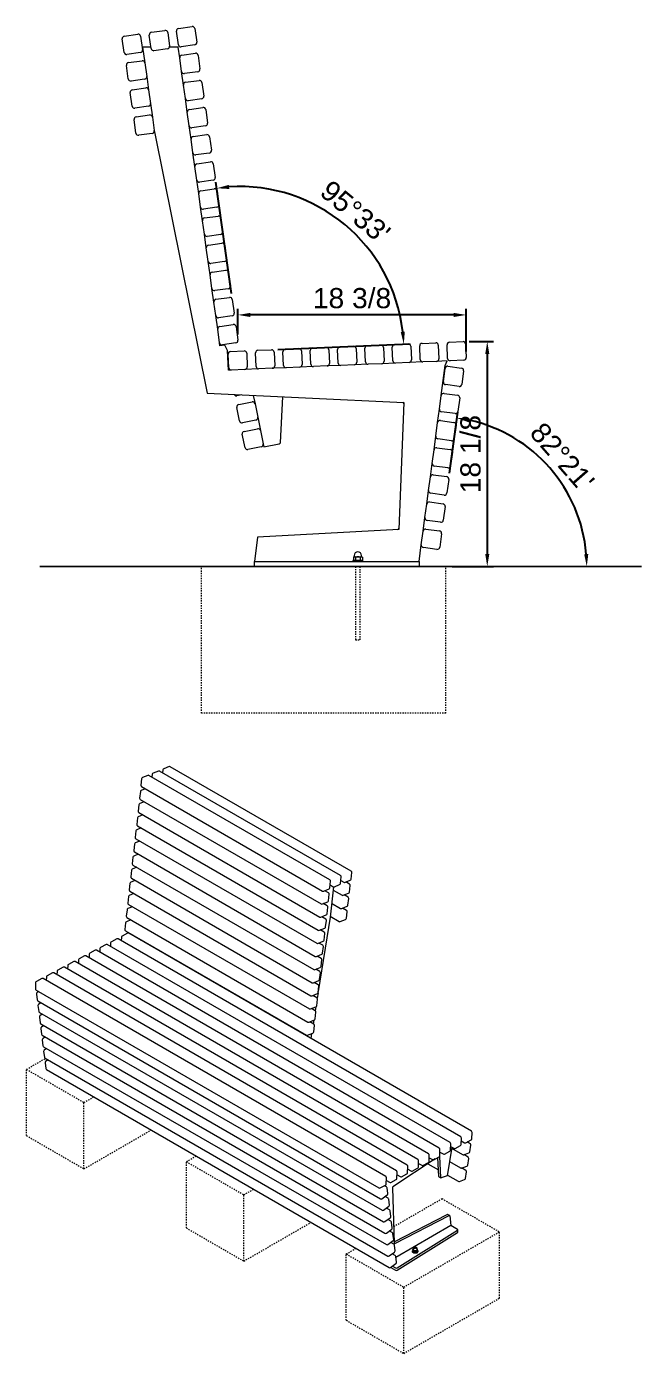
# Model space of a CAD drawing. Header units: inches. Extents: x -14 to 178, y 1 to 137.
# Drawn here: x 128.1 to 177.6, y 25.6 to 132.4 of the extents above; entities that cross this region are included whole.
import ezdxf

# ---------------------------------------------------------------- set-up
doc = ezdxf.new("R2010")
doc.units = ezdxf.units.IN
doc.header["$PDSIZE"] = -1
doc.linetypes.add('HIDDEN', pattern=[1.905, 1.27, -0.635])
for name, color, linetype, lineweight in [('ZANO_R', 7, 'Continuous', 0), ('ZANO_R_przerywana', 250, 'HIDDEN', 0), ('ZANO_W', 1, 'Continuous', 0)]:
    doc.layers.add(name, color=color, linetype=linetype, lineweight=lineweight)
doc.styles.get("Standard").update_dxf_attribs({"font": 'ARIALUNI.TTF'})
doc.dimstyles.new('amerykanie', dxfattribs={"dimtxt": 50, "dimasz": 50, "dimexe": 0.5, "dimexo": 0.5, "dimgap": 1, "dimtad": 1, "dimdec": 0, "dimzin": 0, "dimlunit": 5, "dimtxsty": 'Standard', "dimcen": 0.09, "dimclrd": 1, "dimclre": 1, "dimclrt": 1, "dimazin": 0, "dimtfac": 1, "dimtdec": 0, "dimtmove": 0, "dimatfit": 3, "dimfxl": 1, "dimtzin": 0, "dimarcsym": 1})

# ---------------------------------------------------------------- blocks, each defined once
blk = doc.blocks.new('*D378')
at = {"layer": 'Defpoints', "color": 0}
for p in [(145.14, 109.2), (145.14, 107.12), (163.52, 105.74)]:
    blk.add_point(p, dxfattribs=at)
at = {"layer": 'ZANO_W', "color": 1, "lineweight": -2}
for p, q in [((145.14, 107.62), (145.14, 109.7)), ((162.52, 109.2), (146.14, 109.2)), ((163.52, 106.24), (163.52, 109.7))]:
    blk.add_line(p, q, dxfattribs=at)
at = {"layer": 'ZANO_W', "color": 1}
for points in [[(146.14, 109.36), (146.14, 109.03), (145.14, 109.2)], [(162.52, 109.03), (162.52, 109.36), (163.52, 109.2)]]:
    blk.add_solid(points, dxfattribs=at)
at = {"layer": 'ZANO_W', "color": 1, "insert": (154.33, 110.54), "char_height": 1.625, "attachment_point": 5}
blk.add_mtext('18 3/8', dxfattribs=at)
blk = doc.blocks.new('*D379')
at = {"layer": 'Defpoints', "color": 0}
for p in [(163.27, 107.05), (161.89, 88.94), (165.22, 88.94)]:
    blk.add_point(p, dxfattribs=at)
at = {"layer": 'ZANO_W', "color": 1, "lineweight": -2}
for p, q in [((163.77, 107.05), (165.72, 107.05)), ((165.22, 106.05), (165.22, 89.94)), ((162.39, 88.94), (165.72, 88.94))]:
    blk.add_line(p, q, dxfattribs=at)
at = {"layer": 'ZANO_W', "color": 1}
for points in [[(165.39, 106.05), (165.06, 106.05), (165.22, 107.05)], [(165.06, 89.94), (165.39, 89.94), (165.22, 88.94)]]:
    blk.add_solid(points, dxfattribs=at)
at = {"layer": 'ZANO_W', "color": 1, "insert": (163.88, 97.99), "char_height": 1.625, "attachment_point": 5, "rotation": 90}
blk.add_mtext('18 1/8', dxfattribs=at)
blk = doc.blocks.new('*D380')
at = {"layer": 'Defpoints', "color": 0}
for p in [(156.21, 113.75), (144.68, 110.44), (144.84, 109.35), (146.74, 106.35), (147.84, 106.4)]:
    blk.add_point(p, dxfattribs=at)
at = {"layer": 'ZANO_W', "color": 1, "lineweight": -2}
for p, q in [((144.61, 110.93), (143.36, 119.9)), ((148.34, 106.42), (159, 106.87))]:
    blk.add_line(p, q, dxfattribs=at)
blk.add_arc((145.26, 106.29), 13.25, 6.747, 93.6478, dxfattribs=at)
at = {"layer": 'ZANO_W', "color": 1}
for points in [[(144.4, 119.67), (144.44, 119.34), (143.43, 119.4)], [(158.25, 107.83), (158.58, 107.86), (158.5, 106.85)]]:
    blk.add_solid(points, dxfattribs=at)
at = {"layer": 'ZANO_W', "color": 1, "insert": (154.6, 117.49), "char_height": 1.625, "attachment_point": 5, "rotation": 320.1974}
blk.add_mtext("95%%d33'", dxfattribs=at)
blk = doc.blocks.new('*D381')
at = {"layer": 'Defpoints', "color": 0}
for p in [(162.12, 95.95), (161.98, 94.86), (171.88, 94.5), (129.19, 88.94), (177.64, 88.94)]:
    blk.add_point(p, dxfattribs=at)
at = {"layer": 'ZANO_W', "color": 1, "lineweight": -2}
blk.add_line((162.19, 96.45), (162.85, 101.38), dxfattribs=at)
blk.add_arc((161.18, 88.94), 12.06, 4.7529, 77.6051, dxfattribs=at)
at = {"layer": 'ZANO_W', "color": 1}
for points in [[(163.8, 100.88), (163.74, 100.55), (162.78, 100.89)], [(173.03, 89.93), (173.36, 89.94), (173.24, 88.94)]]:
    blk.add_solid(points, dxfattribs=at)
at = {"layer": 'ZANO_W', "color": 1, "insert": (171.26, 97.76), "char_height": 1.625, "attachment_point": 5, "rotation": 311.179}
blk.add_mtext("82%%d21'", dxfattribs=at)

msp = doc.modelspace()

# ---------------------------------------------------------------- linework, layer by layer
at = {"layer": 'ZANO_R'}
for p, q in [((135.96837, 130.33933), (135.81536, 131.43159)), ((135.98308, 131.65397), (137.07535, 131.80698)), ((137.29772, 131.63926), (137.45074, 130.54699)), ((138.15291, 130.64536), (137.99989, 131.73762)), ((138.16762, 131.96), (139.25988, 132.11301)), ((139.48225, 131.94529), (139.63527, 130.85302)), ((140.33744, 130.95139), (140.18442, 132.04366)), ((140.35215, 132.26603), (141.44441, 132.41904)), ((141.66679, 132.25132), (141.8198, 131.15905)), ((138.13849, 130.7483), (137.46242, 130.7475)), ((137.46242, 130.7475), (137.6373, 129.4992)), ((139.46755, 130.63065), (138.37528, 130.47763)), ((140.32576, 130.75088), (139.62207, 130.75005)), ((140.44598, 129.89267), (140.32576, 130.75088)), ((141.65208, 130.93668), (140.55981, 130.78367)), ((137.28301, 130.32462), (136.19075, 130.1716)), ((136.32266, 129.51391), (137.41492, 129.66692)), ((137.6373, 129.4992), (137.79031, 128.40693)), ((140.599, 128.8004), (140.44598, 129.89267)), ((140.6137, 130.11504), (141.70597, 130.26806)), ((141.92834, 130.10033), (142.08136, 129.00807)), ((136.30795, 128.19927), (136.15493, 129.29153)), ((137.79031, 128.40693), (137.94333, 127.31467)), ((140.75201, 127.70814), (140.599, 128.8004)), ((141.91364, 128.78569), (140.82137, 128.63268)), ((137.62259, 128.18456), (136.53032, 128.03155)), ((136.62869, 127.32937), (137.72096, 127.48239)), ((137.94333, 127.31467), (138.09634, 126.2224)), ((140.90503, 126.61587), (140.75201, 127.70814)), ((140.91974, 127.93051), (142.012, 128.08352)), ((142.23437, 127.9158), (142.38739, 126.82353)), ((136.61398, 126.01474), (136.46097, 127.107)), ((138.09634, 126.2224), (138.24936, 125.13013)), ((141.05804, 125.5236), (140.90503, 126.61587)), ((142.21967, 126.60116), (141.1274, 126.44815)), ((137.92862, 126.00003), (136.83635, 125.84701)), ((136.93472, 125.14484), (138.02699, 125.29786)), ((138.24936, 125.13013), (138.40237, 124.03787)), ((141.21106, 124.43134), (141.05804, 125.5236)), ((141.22577, 125.74598), (142.31803, 125.89899)), ((142.5404, 125.73127), (142.69342, 124.639)), ((136.92001, 123.8302), (136.767, 124.92247)), ((138.40237, 124.03787), (138.43516, 123.80381)), ((141.36407, 123.33907), (141.21106, 124.43134)), ((142.5257, 124.41663), (141.43343, 124.26361)), ((138.23465, 123.8155), (137.14238, 123.66248)), ((138.43516, 123.80381), (142.65334, 102.88429)), ((141.51709, 122.2468), (141.36407, 123.33907)), ((141.5318, 123.56144), (142.62406, 123.71446)), ((142.84644, 123.54673), (142.99945, 122.45447)), ((141.67011, 121.15454), (141.51709, 122.2468)), ((142.83173, 122.2321), (141.73946, 122.07908)), ((141.82312, 120.06227), (141.67011, 121.15454)), ((141.83783, 121.37691), (142.9301, 121.52992)), ((143.15247, 121.3622), (143.30548, 120.26994)), ((141.97614, 118.97), (141.82312, 120.06227)), ((143.13776, 120.04756), (142.04549, 119.89455)), ((142.12915, 117.87774), (141.97614, 118.97)), ((142.14386, 119.19238), (143.23613, 119.34539)), ((143.4585, 119.17767), (143.61151, 118.0854)), ((142.28217, 116.78547), (142.12915, 117.87774)), ((143.44379, 117.86303), (142.35152, 117.71001)), ((142.43518, 115.69321), (142.28217, 116.78547)), ((142.44989, 117.00784), (143.54216, 117.16086)), ((143.76453, 116.99314), (143.91755, 115.90087)), ((142.5882, 114.60094), (142.43518, 115.69321)), ((143.74982, 115.6785), (142.65756, 115.52548)), ((142.74122, 113.50867), (142.5882, 114.60094)), ((142.75592, 114.82331), (143.84819, 114.97633)), ((144.07056, 114.8086), (144.22358, 113.71634)), ((142.89423, 112.41641), (142.74122, 113.50867)), ((144.05585, 113.49397), (142.96359, 113.34095)), ((143.04725, 111.32414), (142.89423, 112.41641)), ((143.06195, 112.63878), (144.15422, 112.79179)), ((144.37659, 112.62407), (144.52961, 111.5318)), ((143.20026, 110.23187), (143.04725, 111.32414)), ((144.36188, 111.30943), (143.26962, 111.15642)), ((143.35328, 109.13961), (143.20026, 110.23187)), ((143.36798, 110.45425), (144.46025, 110.60726)), ((144.68262, 110.43954), (144.83564, 109.34727)), ((143.50629, 108.04734), (143.35328, 109.13961)), ((144.66792, 109.1249), (143.57565, 108.97188)), ((143.65931, 106.95507), (143.50629, 108.04734)), ((143.67402, 108.26971), (144.76628, 108.42273)), ((144.98865, 108.25501), (145.14167, 107.16274)), ((143.6921, 106.72102), (143.65931, 106.95507)), ((144.97395, 106.94037), (143.88168, 106.78735)), ((157.76227, 106.81496), (158.86422, 106.86153)), ((159.96617, 106.90811), (161.06812, 106.95468)), ((162.17006, 107.00126), (163.27201, 107.04783)), ((163.47711, 106.85937), (163.52368, 105.75742)), ((144.08219, 106.77567), (143.6921, 106.72102)), ((144.29927, 106.32666), (144.08219, 106.77567)), ((144.36589, 104.75059), (144.29927, 106.32666)), ((144.397, 104.94903), (144.35043, 106.05098)), ((144.53889, 106.25607), (145.64084, 106.30265)), ((145.84593, 106.11419), (145.89251, 105.01224)), ((146.6009, 105.04218), (146.55433, 106.14413)), ((146.74279, 106.34922), (147.84474, 106.39579)), ((148.04983, 106.20733), (148.0964, 105.10539)), ((148.8048, 105.13533), (148.75822, 106.23727)), ((148.94668, 106.44237), (150.04863, 106.48894)), ((150.25373, 106.30048), (150.3003, 105.19853)), ((151.00869, 105.22847), (150.96212, 106.33042)), ((151.15058, 106.53552), (152.25253, 106.58209)), ((152.45762, 106.39363), (152.5042, 105.29168)), ((153.21259, 105.32162), (153.16602, 106.42357)), ((153.35448, 106.62866), (154.45643, 106.67524)), ((154.66152, 106.48678), (154.70809, 105.38483)), ((155.41649, 105.41477), (155.36991, 106.51672)), ((155.55837, 106.72181), (156.66032, 106.76839)), ((156.86542, 106.57993), (156.91199, 105.47798)), ((157.62039, 105.50792), (157.57381, 106.60987)), ((159.06931, 106.67307), (159.11589, 105.57113)), ((159.82428, 105.60107), (159.77771, 106.70301)), ((161.27321, 106.76622), (161.31978, 105.66427)), ((162.02818, 105.69421), (161.9816, 106.79616)), ((144.6021, 104.76057), (144.36589, 104.75059)), ((145.70405, 104.80714), (144.6021, 104.76057)), ((146.80599, 104.85372), (145.70405, 104.80714)), ((147.90794, 104.90029), (146.80599, 104.85372)), ((149.00989, 104.94687), (147.90794, 104.90029)), ((150.11184, 104.99344), (149.00989, 104.94687)), ((151.21379, 105.04001), (150.11184, 104.99344)), ((152.31574, 105.08659), (151.21379, 105.04001)), ((153.41768, 105.13316), (152.31574, 105.08659)), ((154.51963, 105.17974), (153.41768, 105.13316)), ((155.62158, 105.22631), (154.51963, 105.17974)), ((156.72353, 105.27288), (155.62158, 105.22631)), ((157.82548, 105.31946), (156.72353, 105.27288)), ((158.92743, 105.36603), (157.82548, 105.31946)), ((160.02938, 105.41261), (158.92743, 105.36603)), ((161.13132, 105.45918), (160.02938, 105.41261)), ((161.99714, 105.49577), (161.13132, 105.45918)), ((161.51888, 102.71073), (161.84365, 105.13125)), ((161.51902, 102.71178), (161.84365, 105.13126)), ((161.69054, 103.80387), (161.83721, 104.89701)), ((161.84365, 105.13125), (161.99714, 105.49577)), ((161.99544, 105.49173), (161.99714, 105.49577)), ((161.99714, 105.49577), (161.99714, 105.49577)), ((162.0586, 105.06602), (163.15174, 104.91935)), ((163.33522, 105.55233), (162.23327, 105.50575)), ((163.32075, 104.69795), (163.17408, 103.60482)), ((142.65334, 102.88429), (158.5024, 102.15704)), ((145.45714, 102.75564), (145.05891, 102.67447)), ((146.37758, 102.7134), (146.51354, 102.04634)), ((148.55954, 98.9355), (148.75793, 102.60418)), ((161.37221, 101.6176), (161.51888, 102.71073)), ((161.74027, 102.87974), (162.83341, 102.73307)), ((162.95269, 103.4358), (161.85955, 103.58247)), ((145.26712, 100.66669), (145.04686, 101.74741)), ((145.20051, 101.97972), (146.28122, 102.19999)), ((146.51354, 102.04634), (146.73381, 100.96563)), ((158.5024, 102.15704), (158.10991, 91.91675)), ((161.22554, 100.52446), (161.37221, 101.6176)), ((161.22568, 100.52551), (161.37207, 101.61655)), ((163.00242, 102.51168), (162.85575, 101.41854)), ((146.58016, 100.73331), (145.49944, 100.51304)), ((146.73381, 100.96563), (146.95408, 99.88492)), ((161.07887, 99.43132), (161.22554, 100.52446)), ((161.44693, 100.69347), (162.54007, 100.5468)), ((162.63436, 101.24953), (161.54122, 101.3962)), ((145.70766, 98.50527), (145.48739, 99.58598)), ((145.64104, 99.8183), (146.72176, 100.03857)), ((146.95408, 99.88492), (147.17434, 98.8042)), ((160.9322, 98.33819), (161.07887, 99.43132)), ((160.93234, 98.33924), (161.07873, 99.43027)), ((162.70908, 100.32541), (162.56241, 99.23227)), ((147.02069, 98.57188), (145.93998, 98.35162)), ((147.17434, 98.8042), (147.22154, 98.57262)), ((147.22154, 98.57262), (148.46514, 98.82609)), ((160.78553, 97.24505), (160.9322, 98.33819)), ((161.15359, 98.5072), (162.24673, 98.36053)), ((162.34102, 99.06326), (161.24788, 99.20993)), ((160.63886, 96.15191), (160.78553, 97.24505)), ((160.639, 96.15296), (160.78539, 97.244)), ((162.41574, 98.13913), (162.26907, 97.046)), ((160.86025, 96.32092), (161.95339, 96.17426)), ((162.04768, 96.87699), (160.95454, 97.02366)), ((160.49219, 95.05878), (160.63886, 96.15191)), ((162.1224, 95.95286), (161.97573, 94.85972)), ((160.34552, 93.96564), (160.49219, 95.05878)), ((160.34566, 93.96669), (160.49205, 95.05773)), ((160.56691, 94.13465), (161.66005, 93.98798)), ((161.75434, 94.69071), (160.6612, 94.83738)), ((160.19885, 92.8725), (160.34552, 93.96564)), ((161.82906, 93.76659), (161.68239, 92.67345)), ((158.10991, 91.91675), (146.72529, 91.30143)), ((160.05218, 91.77937), (160.19885, 92.8725)), ((160.05232, 91.78042), (160.19871, 92.87145)), ((160.27357, 91.94838), (161.36671, 91.80171)), ((161.461, 92.50444), (160.36786, 92.65111)), ((146.72529, 91.30143), (146.46103, 89.33191)), ((159.90551, 90.68623), (160.05218, 91.77937)), ((161.53572, 91.58031), (161.38905, 90.48718)), ((154.50456, 89.82429), (154.50456, 89.73566)), ((155.09542, 89.73566), (155.09542, 89.82429)), ((159.7238, 89.33191), (159.90551, 90.68623)), ((159.7238, 89.33191), (159.90537, 90.68518)), ((161.16766, 90.31817), (160.07452, 90.46484)), ((129.18803, 88.93801), (177.64415, 88.93801)), ((177.64415, 88.93801), (129.18803, 88.93801)), ((161.89027, 88.93801), (142.19505, 88.93801)), ((161.89027, 88.93801), (142.19505, 88.93801)), ((146.46103, 88.93801), (146.46103, 89.33191)), ((146.46103, 89.33191), (146.6125, 89.33191)), ((146.6125, 89.33191), (159.56014, 89.33191)), ((154.40608, 89.41069), (154.40608, 89.33191)), ((155.19389, 89.41069), (154.40608, 89.41069)), ((154.48486, 89.72581), (154.43612, 89.69767)), ((154.43612, 89.69767), (154.43612, 89.43884)), ((154.43612, 89.43884), (154.48486, 89.41069)), ((154.48486, 89.72581), (154.52708, 89.72581)), ((154.52708, 89.72581), (154.79999, 89.72581)), ((154.6035, 88.93801), (154.99648, 88.93801)), ((154.6035, 88.93801), (154.99648, 88.93801)), ((154.61805, 89.69767), (154.61805, 89.43884)), ((154.79999, 89.72581), (155.07289, 89.72581)), ((154.98193, 89.69767), (154.98193, 89.43884)), ((155.07289, 89.72581), (155.11511, 89.72581)), ((155.16386, 89.69767), (155.11511, 89.72581)), ((155.11511, 89.41069), (155.16386, 89.43884)), ((155.16386, 89.69767), (155.16386, 89.43884)), ((155.19389, 89.33191), (155.19389, 89.41069)), ((159.56014, 89.33191), (159.72379, 89.33191)), ((159.72379, 89.33191), (159.7238, 89.33191)), ((159.72379, 89.33191), (159.72379, 88.93801)), ((159.7238, 89.33191), (159.7238, 89.33191)), ((139.58721, 72.82589), (139.15953, 72.64819)), ((154.25859, 64.40566), (139.68358, 72.81963)), ((137.38231, 71.84894), (137.3224, 71.32048)), ((137.87651, 72.11507), (137.44883, 71.93736)), ((152.54789, 63.69483), (137.97288, 72.10881)), ((138.23766, 72.20435), (138.21123, 71.97121)), ((138.73186, 72.47048), (138.30418, 72.29277)), ((153.40324, 64.05025), (138.82823, 72.46422)), ((139.09302, 72.55976), (139.06658, 72.32662)), ((137.2799, 70.81725), (137.21999, 70.2888)), ((137.67406, 71.04182), (137.34642, 70.90568)), ((137.37624, 71.21375), (151.95125, 62.79978)), ((137.16007, 69.76035), (137.10016, 69.2319)), ((137.58976, 69.99968), (137.22659, 69.84878)), ((137.27383, 70.18206), (151.84883, 61.76809)), ((137.04025, 68.70345), (136.98034, 68.175)), ((137.46994, 68.94278), (137.10677, 68.79187)), ((137.154, 69.12516), (151.72901, 60.71119)), ((136.92042, 67.64654), (136.86051, 67.11809)), ((137.35011, 67.88587), (136.98694, 67.73497)), ((137.03418, 68.06826), (151.60918, 59.65429)), ((136.8006, 66.58964), (136.74068, 66.06119)), ((137.23029, 66.82897), (136.86711, 66.67807)), ((136.91435, 67.01136), (151.48936, 58.59738)), ((136.68077, 65.53274), (136.62086, 65.00429)), ((137.11046, 65.77207), (136.74729, 65.62116)), ((136.79452, 65.95445), (151.36953, 57.54048)), ((136.56094, 64.47584), (136.50103, 63.94738)), ((136.99063, 64.71517), (136.62746, 64.56426)), ((136.6747, 64.89755), (151.2497, 56.48358)), ((154.25252, 63.77047), (154.31243, 64.29892)), ((136.44112, 63.41893), (136.3812, 62.89048)), ((136.87081, 63.65826), (136.50764, 63.50736)), ((136.55487, 63.84065), (151.12988, 55.42668)), ((152.54181, 63.05965), (152.60173, 63.5881)), ((152.83731, 63.14321), (152.5606, 60.70256)), ((152.56824, 63.29279), (152.8066, 63.15519)), ((152.90297, 63.14893), (153.33065, 63.32663)), ((153.39716, 63.41506), (153.45708, 63.94351)), ((153.4236, 63.6482), (153.66195, 63.5106)), ((153.75832, 63.50434), (154.186, 63.68205)), ((154.12563, 63.36128), (153.82781, 63.53321)), ((154.11955, 62.7261), (154.17947, 63.25455)), ((136.32129, 62.36203), (136.26138, 61.83358)), ((136.75098, 62.60136), (136.38781, 62.45046)), ((136.43504, 62.78375), (151.01005, 54.36977)), ((152.04762, 62.79351), (152.47529, 62.97122)), ((152.44547, 62.66315), (152.14765, 62.83508)), ((152.4394, 62.02796), (152.49931, 62.55642)), ((152.80776, 62.88258), (153.52899, 62.46623)), ((153.62536, 62.45996), (154.05304, 62.63767)), ((154.0058, 62.30438), (153.68987, 62.48677)), ((153.99973, 61.66919), (154.05964, 62.19765)), ((136.20147, 61.30513), (136.14155, 60.77668)), ((136.63115, 61.54446), (136.26798, 61.39355)), ((136.31522, 61.72684), (150.89022, 53.31287)), ((151.94521, 61.76183), (152.37288, 61.93954)), ((152.32565, 61.60625), (152.00971, 61.78864)), ((152.31957, 60.97106), (152.37949, 61.49951)), ((152.68794, 61.82568), (153.40916, 61.40932)), ((153.50554, 61.40306), (153.93321, 61.58077)), ((153.88598, 61.24748), (153.57004, 61.42987)), ((153.8799, 60.61229), (153.93982, 61.14074)), ((136.08164, 60.24823), (136.02173, 59.71977)), ((136.51133, 60.48755), (136.14816, 60.33665)), ((136.19539, 60.66994), (150.7704, 52.25597)), ((152.5606, 60.70256), (151.60895, 54.70315)), ((151.82538, 60.70493), (152.25306, 60.88264)), ((152.20582, 60.54935), (151.88988, 60.73173)), ((152.19975, 59.91416), (152.25966, 60.44261)), ((152.56811, 60.76877), (153.28934, 60.35242)), ((153.38571, 60.34616), (153.81338, 60.52387)), ((135.37259, 58.95159), (134.94112, 58.72356)), ((163.08576, 43.01204), (135.47807, 58.94961)), ((135.74603, 59.08709), (135.73577, 58.80085)), ((136.23552, 59.40763), (135.80406, 59.17961)), ((136.07557, 59.61304), (150.65057, 51.19907)), ((163.94869, 43.46808), (136.34101, 59.40566)), ((137.22808, 58.89356), (137.22998, 58.94661)), ((137.38231, 58.80452), (137.38422, 58.85757)), ((151.70555, 59.64803), (152.13323, 59.82573)), ((152.08599, 59.49244), (151.77006, 59.67483)), ((152.07992, 58.85726), (152.13983, 59.38571)), ((133.15722, 57.71896), (133.14696, 57.43272)), ((133.64672, 58.0395), (133.21526, 57.81147)), ((161.35989, 42.09995), (133.75221, 58.03752)), ((134.02016, 58.175), (134.0099, 57.88876)), ((134.50966, 58.49554), (134.07819, 58.26752)), ((162.22282, 42.55599), (134.61514, 58.49357)), ((134.88309, 58.63105), (134.87283, 58.34481)), ((138.1409, 58.42074), (138.13303, 58.37114)), ((151.4659, 57.53422), (151.89358, 57.71193)), ((151.58573, 58.59112), (152.0134, 58.76883)), ((151.96617, 58.43554), (151.65023, 58.61793)), ((151.96009, 57.80035), (152.02001, 58.3288)), ((131.05792, 56.67136), (130.62646, 56.44334)), ((158.77109, 40.73181), (131.1634, 56.66939)), ((131.43136, 56.80687), (131.4211, 56.52063)), ((131.92086, 57.12741), (131.48939, 56.89939)), ((159.63402, 41.18786), (132.02634, 57.12544)), ((132.29429, 57.26291), (132.28403, 56.97667)), ((132.78379, 57.58345), (132.35232, 57.35543)), ((160.49696, 41.6439), (132.88927, 57.58148)), ((151.34608, 56.47732), (151.77375, 56.65502)), ((151.84634, 57.37864), (151.53041, 57.56102)), ((151.84027, 56.74345), (151.90018, 57.2719)), ((129.33205, 55.75927), (128.90059, 55.53125)), ((157.04522, 39.81972), (129.43754, 55.7573)), ((129.70549, 55.89478), (129.69523, 55.60854)), ((130.19499, 56.21532), (129.76352, 55.9873)), ((157.90816, 40.27577), (130.30047, 56.21335)), ((130.56842, 56.35082), (130.55816, 56.06458)), ((151.22625, 55.42042), (151.65393, 55.59812)), ((151.72652, 56.32174), (151.41058, 56.50412)), ((151.72044, 55.68655), (151.78036, 56.215)), ((128.84256, 55.43874), (128.82432, 54.92997)), ((128.87878, 54.83161), (156.48647, 38.89403)), ((129.09715, 54.70555), (128.94772, 54.59613)), ((151.10642, 54.36351), (151.5341, 54.54122)), ((151.60669, 55.26483), (151.29075, 55.44722)), ((151.59238, 54.59872), (151.52463, 54.17158)), ((151.60062, 54.62965), (151.66053, 55.1581)), ((128.90393, 54.49466), (128.96136, 54.03356)), ((129.01505, 53.95259), (156.62274, 38.01501)), ((129.02857, 53.5781), (129.086, 53.117)), ((129.25558, 53.81373), (129.07236, 53.67957)), ((150.9866, 53.30661), (151.41427, 53.48432)), ((151.48686, 54.20793), (151.17093, 54.39032)), ((151.41571, 53.48493), (151.36311, 53.1533)), ((151.48079, 53.57274), (151.5407, 54.10119)), ((129.1397, 53.03602), (156.74738, 37.09845)), ((129.14343, 52.65589), (129.20085, 52.19479)), ((129.37907, 52.89784), (129.18722, 52.75736)), ((150.86677, 52.24971), (151.29445, 52.42741)), ((151.36704, 53.15103), (151.0511, 53.33341)), ((151.24468, 52.40674), (151.19947, 52.12169)), ((151.36096, 52.51584), (151.42088, 53.04429)), ((129.25455, 52.11381), (156.86224, 36.17624)), ((129.25828, 51.73368), (129.31571, 51.27258)), ((129.49392, 51.97563), (129.30208, 51.83515)), ((150.10653, 51.45899), (150.10843, 51.51204)), ((150.26076, 51.36996), (150.26266, 51.423)), ((150.74694, 51.1928), (151.17462, 51.37051)), ((151.24721, 52.09412), (150.93127, 52.27651)), ((151.07366, 51.32856), (151.01148, 50.93657)), ((151.24114, 51.45894), (151.30105, 51.98739)), ((129.36941, 51.1916), (156.97709, 35.25403)), ((129.37314, 50.81147), (129.43057, 50.35037)), ((129.60878, 51.05342), (129.41693, 50.91294)), ((129.48427, 50.26939), (157.09195, 34.33182)), ((129.488, 49.88926), (129.54543, 49.42816)), ((129.72364, 50.13121), (129.53179, 49.99073)), ((129.59912, 49.34719), (157.20681, 33.40961)), ((129.83849, 49.209), (129.64665, 49.06852)), ((129.60285, 48.96705), (129.66028, 48.50595)), ((129.71398, 48.42498), (157.32166, 32.4874)), ((163.12199, 42.40491), (163.14022, 42.91368)), ((163.49542, 42.54042), (163.92689, 42.76844)), ((163.98492, 42.86095), (164.00315, 43.36972)), ((161.39612, 41.49282), (161.41435, 42.00159)), ((161.40638, 41.77906), (161.66407, 41.6303)), ((161.76955, 41.62833), (162.20102, 41.85635)), ((162.36788, 42.17821), (161.99875, 39.87376)), ((162.25905, 41.94887), (162.27729, 42.45764)), ((162.26931, 42.23511), (162.527, 42.08634)), ((162.35394, 42.09117), (163.23153, 41.58454)), ((162.63249, 42.08437), (163.06395, 42.31239)), ((163.13225, 42.69115), (163.38994, 42.54239)), ((163.32134, 41.5758), (163.7445, 41.72049)), ((163.84998, 42.45656), (163.60469, 42.59816)), ((163.8169, 41.80643), (163.90314, 42.34486)), ((161.03039, 41.2377), (157.62618, 38.97411)), ((158.80732, 40.12469), (158.82555, 40.63346)), ((159.67025, 40.58073), (159.68849, 41.0895)), ((159.68051, 40.86697), (159.9382, 40.71821)), ((160.04369, 40.71624), (160.47515, 40.94426)), ((160.43844, 40.84409), (161.29536, 40.3494)), ((160.53318, 41.03678), (160.55142, 41.54555)), ((160.54345, 41.32302), (160.80114, 41.17425)), ((160.90662, 41.17228), (161.33809, 41.40031)), ((161.32063, 39.82444), (161.24709, 41.35222)), ((161.47486, 39.7354), (161.39357, 41.42443)), ((162.18144, 41.01431), (163.05904, 40.50768)), ((163.14885, 40.49894), (163.57201, 40.64363)), ((163.67749, 41.3797), (163.33168, 41.57933)), ((163.64441, 40.72957), (163.73065, 41.268)), ((157.08145, 39.2126), (157.09969, 39.72137)), ((157.45488, 39.34811), (157.88635, 39.57613)), ((157.94438, 39.66864), (157.96262, 40.17741)), ((157.95464, 39.95488), (158.21234, 39.80612)), ((158.31782, 39.80415), (158.74929, 40.03217)), ((158.81758, 40.41093), (159.07527, 40.26217)), ((159.18075, 40.26019), (159.61222, 40.48822)), ((161.33412, 39.79732), (161.48835, 39.70829)), ((161.99875, 39.87376), (161.51182, 39.70727)), ((162.00895, 39.93745), (162.88655, 39.43082)), ((162.97636, 39.42208), (163.39951, 39.56677)), ((163.505, 40.30284), (163.15919, 40.50247)), ((163.47192, 39.65271), (163.55816, 40.19114)), ((156.59195, 38.89206), (157.02342, 39.12008)), ((157.10238, 38.97842), (156.93653, 39.07416)), ((157.09171, 39.49884), (157.3494, 39.35008)), ((157.2135, 38.43634), (157.15607, 38.89745)), ((157.58345, 38.89411), (157.73381, 34.45091)), ((156.74169, 38.02147), (157.16971, 38.33487)), ((156.86633, 37.10491), (157.29435, 37.41831)), ((157.22702, 38.06186), (156.98649, 38.20071)), ((157.33814, 37.51978), (157.28072, 37.98089)), ((156.98119, 36.1827), (157.40921, 36.4961)), ((157.34188, 37.13965), (157.1025, 37.27783)), ((157.45673, 36.21744), (157.21736, 36.35562)), ((157.453, 36.59757), (157.39557, 37.05868)), ((157.72982, 34.56873), (162.00056, 36.76763)), ((157.77754, 34.42486), (162.15479, 36.67859)), ((162.18501, 36.68047), (162.03078, 36.7695)), ((162.19815, 36.65738), (162.29653, 35.86751)), ((157.09605, 35.26049), (157.52406, 35.57389)), ((157.57159, 35.29523), (157.33222, 35.43341)), ((157.56786, 35.67536), (157.51043, 36.13647)), ((162.29653, 35.86751), (157.86271, 33.30792)), ((157.95417, 32.45255), (162.82755, 35.49249)), ((157.95417, 32.27445), (162.82755, 35.31438)), ((162.82521, 35.56231), (162.29653, 35.86751)), ((162.85076, 35.34859), (162.85076, 35.5267)), ((157.21091, 34.33828), (157.63892, 34.65168)), ((157.68645, 34.37302), (157.44708, 34.5112)), ((157.68272, 34.75315), (157.62529, 35.21426)), ((157.79757, 33.83094), (157.74014, 34.29205)), ((157.32576, 33.41607), (157.75378, 33.72947)), ((157.8013, 33.45081), (157.56193, 33.58899)), ((157.91243, 32.90873), (157.855, 33.36984)), ((159.19888, 33.79563), (159.19888, 33.76001)), ((159.22238, 33.95549), (159.22238, 33.83846)), ((159.25341, 33.98264), (159.25341, 33.94257)), ((159.27453, 33.84314), (159.27453, 33.72611)), ((159.46915, 33.81303), (159.46915, 33.69601)), ((159.58059, 33.94257), (159.58059, 33.98264)), ((159.58555, 33.96419), (159.58059, 33.97317)), ((159.61162, 33.89528), (159.61162, 33.77825)), ((159.63512, 33.76001), (159.63512, 33.79563)), ((157.44062, 32.49386), (157.86864, 32.80726)), ((157.44297, 32.49558), (157.82844, 32.27304)), ((157.57897, 32.59516), (157.82844, 32.45115))]:
    msp.add_line(p, q, dxfattribs=at)
at = {"layer": 'ZANO_R', "flags": 128}
for points in [[(154.43612, 89.69767), (154.48068, 89.71809), (154.52708, 89.72581)], [(154.79999, 89.41069), (154.84682, 89.41269), (154.98193, 89.43884)], [(155.16386, 89.43884), (155.11929, 89.41842), (155.07289, 89.41069)], [(159.57123, 33.67098), (159.53926, 33.65573), (159.50286, 33.64426), (159.46337, 33.63697), (159.42219, 33.63413), (159.38083, 33.63584), (159.34078, 33.64203), (159.30348, 33.65249), (159.27028, 33.66684), (159.24239, 33.68455), (159.22081, 33.70499), (159.20631, 33.72742), (159.19944, 33.75103), (159.19888, 33.76001)], [(159.57123, 33.7066), (159.53926, 33.69135), (159.50286, 33.67988), (159.46337, 33.67259), (159.42219, 33.66975), (159.38083, 33.67146), (159.34078, 33.67765), (159.30348, 33.68811), (159.27028, 33.70246), (159.24239, 33.72017), (159.22081, 33.74061), (159.20631, 33.76304), (159.19944, 33.78665), (159.20043, 33.81058), (159.20924, 33.83397), (159.22238, 33.85248)], [(159.22238, 33.95549), (159.24846, 33.97794), (159.25341, 33.98162)], [(159.27453, 33.72611), (159.26175, 33.7444), (159.24845, 33.76956)], [(159.58059, 33.9627), (159.58301, 33.9565), (159.58598, 33.93547), (159.58105, 33.91456), (159.56844, 33.89476), (159.54875, 33.87698), (159.52291, 33.86206), (159.49211, 33.85069), (159.4578, 33.84341), (159.42158, 33.84056), (159.38515, 33.84228), (159.3502, 33.84847), (159.31838, 33.85886), (159.29117, 33.87295), (159.26985, 33.89009), (159.2554, 33.90947), (159.24852, 33.93019), (159.24951, 33.95129), (159.25341, 33.9627)], [(159.25341, 33.94257), (159.25395, 33.9349), (159.26062, 33.91485), (159.2746, 33.89609), (159.29523, 33.8795), (159.32156, 33.86587), (159.35236, 33.85582), (159.38617, 33.84982), (159.42143, 33.84816), (159.45648, 33.85092), (159.48969, 33.85796), (159.51949, 33.86896), (159.5445, 33.8834), (159.56356, 33.90061), (159.57575, 33.91978), (159.58053, 33.94001), (159.57766, 33.96036), (159.56728, 33.97988), (159.54987, 33.99766), (159.52624, 34.01286), (159.49751, 34.02478), (159.46502, 34.03284), (159.43028, 34.03669), (159.39492, 34.03614), (159.36059, 34.03121), (159.3289, 34.02214), (159.30133, 34.00934), (159.30133, 34.00934)], [(159.27453, 33.84314), (159.3222, 33.845), (159.37184, 33.84081)], [(159.46915, 33.69601), (159.42147, 33.69415), (159.37184, 33.69833)], [(159.46915, 33.81303), (159.52205, 33.8554), (159.54039, 33.86689)], [(159.54039, 33.7244), (159.52205, 33.71472), (159.46915, 33.69601)], [(159.54039, 33.86689), (159.59492, 33.89069), (159.61162, 33.89528)], [(159.61162, 33.77825), (159.59492, 33.76356), (159.54039, 33.7244)], [(159.61162, 33.85248), (159.62137, 33.83964), (159.6321, 33.81651), (159.63506, 33.79264), (159.63013, 33.76887), (159.61751, 33.74606), (159.59764, 33.72505), (159.57123, 33.7066)], [(159.58555, 33.96419), (159.5837, 33.96811), (159.58059, 33.97383)], [(159.61162, 33.89528), (159.59885, 33.93204), (159.58555, 33.96419)]]:
    msp.add_lwpolyline(points, dxfattribs=at)
at = {"layer": 'ZANO_R'}
for centre, radius, start, end in [((136.01041, 131.45892), 0.19695, 97.9746677, 187.9746677), ((137.10267, 131.61193), 0.19695, 7.9746677, 97.9746677), ((138.19494, 131.76495), 0.19695, 97.9746677, 187.9746677), ((139.28721, 131.91796), 0.19695, 7.9746677, 97.9746677), ((140.37947, 132.07098), 0.19695, 97.9746677, 187.9746677), ((141.47174, 132.224), 0.19695, 7.9746677, 97.9746677), ((137.25569, 130.51967), 0.19695, 277.9746677, 7.9746677), ((138.34795, 130.67268), 0.19695, 187.9746677, 277.9746677), ((139.44022, 130.8257), 0.19695, 277.9746677, 7.9746677), ((140.53249, 130.97871), 0.19695, 187.9746677, 277.9746677), ((141.62475, 131.13173), 0.19695, 277.9746677, 7.9746677), ((136.16342, 130.36665), 0.19695, 187.9746677, 277.9746677), ((136.34998, 129.31886), 0.19695, 97.9746677, 187.9746677), ((137.44225, 129.47188), 0.19695, 7.9746677, 97.9746677), ((140.64103, 129.91999), 0.19695, 97.9746677, 187.9746677), ((141.7333, 130.07301), 0.19695, 7.9746677, 97.9746677), ((137.59526, 128.37961), 0.19695, 277.9746677, 7.9746677), ((140.79404, 128.82773), 0.19695, 187.9746677, 277.9746677), ((141.88631, 128.98074), 0.19695, 277.9746677, 7.9746677), ((136.503, 128.22659), 0.19695, 187.9746677, 277.9746677), ((136.65601, 127.13433), 0.19695, 97.9746677, 187.9746677), ((137.74828, 127.28734), 0.19695, 7.9746677, 97.9746677), ((140.94706, 127.73546), 0.19695, 97.9746677, 187.9746677), ((142.03933, 127.88848), 0.19695, 7.9746677, 97.9746677), ((137.9013, 126.19508), 0.19695, 277.9746677, 7.9746677), ((141.10008, 126.64319), 0.19695, 187.9746677, 277.9746677), ((142.19234, 126.79621), 0.19695, 277.9746677, 7.9746677), ((136.80903, 126.04206), 0.19695, 187.9746677, 277.9746677), ((136.96204, 124.94979), 0.19695, 97.9746677, 187.9746677), ((138.05431, 125.10281), 0.19695, 7.9746677, 97.9746677), ((141.25309, 125.55093), 0.19695, 97.9746677, 187.9746677), ((142.34536, 125.70394), 0.19695, 7.9746677, 97.9746677), ((138.20733, 124.01054), 0.19695, 277.9746677, 7.9746677), ((141.40611, 124.45866), 0.19695, 187.9746677, 277.9746677), ((142.49837, 124.61168), 0.19695, 277.9746677, 7.9746677), ((137.11506, 123.85753), 0.19695, 187.9746677, 277.9746677), ((141.55912, 123.36639), 0.19695, 97.9746677, 187.9746677), ((142.65139, 123.51941), 0.19695, 7.9746677, 97.9746677), ((141.71214, 122.27413), 0.19695, 187.9746677, 277.9746677), ((142.8044, 122.42714), 0.19695, 277.9746677, 7.9746677), ((141.86515, 121.18186), 0.19695, 97.9746677, 187.9746677), ((142.95742, 121.33488), 0.19695, 7.9746677, 97.9746677), ((142.01817, 120.0896), 0.19695, 187.9746677, 277.9746677), ((143.11044, 120.24261), 0.19695, 277.9746677, 7.9746677), ((142.17118, 118.99733), 0.19695, 97.9746677, 187.9746677), ((143.26345, 119.15034), 0.19695, 7.9746677, 97.9746677), ((142.3242, 117.90506), 0.19695, 187.9746677, 277.9746677), ((143.41647, 118.05808), 0.19695, 277.9746677, 7.9746677), ((142.47722, 116.8128), 0.19695, 97.9746677, 187.9746677), ((143.56948, 116.96581), 0.19695, 7.9746677, 97.9746677), ((142.63023, 115.72053), 0.19695, 187.9746677, 277.9746677), ((143.7225, 115.87355), 0.19695, 277.9746677, 7.9746677), ((142.78325, 114.62826), 0.19695, 97.9746677, 187.9746677), ((143.87551, 114.78128), 0.19695, 7.9746677, 97.9746677), ((142.93626, 113.536), 0.19695, 187.9746677, 277.9746677), ((144.02853, 113.68901), 0.19695, 277.9746677, 7.9746677), ((143.08928, 112.44373), 0.19695, 97.9746677, 187.9746677), ((144.18154, 112.59675), 0.19695, 7.9746677, 97.9746677), ((143.24229, 111.35146), 0.19695, 187.9746677, 277.9746677), ((144.33456, 111.50448), 0.19695, 277.9746677, 7.9746677), ((143.39531, 110.2592), 0.19695, 97.9746677, 187.9746677), ((144.48758, 110.41221), 0.19695, 7.9746677, 97.9746677), ((143.54833, 109.16693), 0.19695, 187.9746677, 277.9746677), ((144.64059, 109.31995), 0.19695, 277.9746677, 7.9746677), ((143.70134, 108.07467), 0.19695, 97.9746677, 187.9746677), ((144.79361, 108.22768), 0.19695, 7.9746677, 97.9746677), ((143.85436, 106.9824), 0.19695, 187.9746677, 277.9746677), ((144.94662, 107.13541), 0.19695, 277.9746677, 7.9746677), ((158.87254, 106.66476), 0.19695, 2.4201745, 92.4201745), ((159.97448, 106.71133), 0.19695, 92.4201745, 182.4201745), ((161.07643, 106.75791), 0.19695, 2.4201745, 92.4201745), ((162.17838, 106.80448), 0.19695, 92.4201745, 182.4201745), ((163.28033, 106.85105), 0.19695, 2.4201745, 92.4201745), ((144.54721, 106.0593), 0.19695, 92.4201745, 182.4201745), ((145.64915, 106.10587), 0.19695, 2.4201745, 92.4201745), ((146.7511, 106.15244), 0.19695, 92.4201745, 182.4201745), ((147.85305, 106.19902), 0.19695, 2.4201745, 92.4201745), ((148.955, 106.24559), 0.19695, 92.4201745, 182.4201745), ((150.05695, 106.29217), 0.19695, 2.4201745, 92.4201745), ((151.1589, 106.33874), 0.19695, 92.4201745, 182.4201745), ((152.26085, 106.38531), 0.19695, 2.4201745, 92.4201745), ((153.36279, 106.43189), 0.19695, 92.4201745, 182.4201745), ((154.46474, 106.47846), 0.19695, 2.4201745, 92.4201745), ((155.56669, 106.52504), 0.19695, 92.4201745, 182.4201745), ((156.66864, 106.57161), 0.19695, 2.4201745, 92.4201745), ((157.77059, 106.61818), 0.19695, 92.4201745, 182.4201745), ((144.59378, 104.95735), 0.19695, 182.4201745, 272.4201745), ((145.69573, 105.00392), 0.19695, 272.4201745, 2.4201745), ((146.79768, 105.05049), 0.19695, 182.4201745, 272.4201745), ((147.89963, 105.09707), 0.19695, 272.4201745, 2.4201745), ((149.00157, 105.14364), 0.19695, 182.4201745, 272.4201745), ((150.10352, 105.19022), 0.19695, 272.4201745, 2.4201745), ((151.20547, 105.23679), 0.19695, 182.4201745, 272.4201745), ((152.30742, 105.28336), 0.19695, 272.4201745, 2.4201745), ((153.40937, 105.32994), 0.19695, 182.4201745, 272.4201745), ((154.51132, 105.37651), 0.19695, 272.4201745, 2.4201745), ((155.61327, 105.42309), 0.19695, 182.4201745, 272.4201745), ((156.71521, 105.46966), 0.19695, 272.4201745, 2.4201745), ((157.81716, 105.51624), 0.19695, 182.4201745, 272.4201745), ((158.91911, 105.56281), 0.19695, 272.4201745, 2.4201745), ((160.02106, 105.60938), 0.19695, 182.4201745, 272.4201745), ((161.12301, 105.65596), 0.19695, 272.4201745, 2.4201745), ((162.03241, 104.87081), 0.19695, 82.3580655, 172.3580655), ((162.22496, 105.70253), 0.19695, 182.4201745, 272.4201745), ((163.12555, 104.72414), 0.19695, 352.3580655, 82.3580655), ((163.3269, 105.74911), 0.19695, 272.4201745, 2.4201745), ((161.88574, 103.77768), 0.19695, 172.3580655, 262.3580655), ((145.01957, 102.86745), 0.19695, 205.1022849, 281.5200831), ((161.71408, 102.68454), 0.19695, 82.3580655, 172.3580655), ((162.80722, 102.53787), 0.19695, 352.3580655, 82.3580655), ((162.97888, 103.63101), 0.19695, 262.3580655, 352.3580655), ((145.23984, 101.78674), 0.19695, 101.5200831, 191.5200831), ((146.32055, 102.00701), 0.19695, 11.5200831, 101.5200831), ((158.37996, 102.04782), 0.11817, 357.8050309, 73.4812643), ((161.56741, 101.5914), 0.19695, 172.3580655, 262.3580655), ((145.46011, 100.70603), 0.19695, 191.5200831, 281.5200831), ((146.54082, 100.9263), 0.19695, 281.5200831, 11.5200831), ((161.42074, 100.49827), 0.19695, 82.3580655, 172.3580655), ((162.51388, 100.3516), 0.19695, 352.3580655, 82.3580655), ((162.66055, 101.44473), 0.19695, 262.3580655, 352.3580655), ((145.68038, 99.62531), 0.19695, 101.5200831, 191.5200831), ((146.76109, 99.84558), 0.19695, 11.5200831, 101.5200831), ((161.27407, 99.40513), 0.19695, 172.3580655, 262.3580655), ((145.90065, 98.5446), 0.19695, 191.5200831, 281.5200831), ((146.98136, 98.76487), 0.19695, 281.5200831, 11.5200831), ((148.44154, 98.94188), 0.11817, 281.5200831, 356.9045878), ((161.1274, 98.312), 0.19695, 82.3580655, 172.3580655), ((162.22054, 98.16533), 0.19695, 352.3580655, 82.3580655), ((162.36721, 99.25846), 0.19695, 262.3580655, 352.3580655), ((160.98073, 97.21886), 0.19695, 172.3580655, 262.3580655), ((160.83406, 96.12572), 0.19695, 82.3580655, 172.3580655), ((161.9272, 95.97905), 0.19695, 352.3580655, 82.3580655), ((162.07387, 97.07219), 0.19695, 262.3580655, 352.3580655), ((160.54072, 93.93945), 0.19695, 82.3580655, 172.3580655), ((160.68739, 95.03259), 0.19695, 172.3580655, 262.3580655), ((161.78053, 94.88592), 0.19695, 262.3580655, 352.3580655), ((161.63386, 93.79278), 0.19695, 352.3580655, 82.3580655), ((157.99595, 92.02894), 0.11817, 273.0937304, 357.8050309), ((160.24738, 91.75318), 0.19695, 82.3580655, 172.3580655), ((160.39405, 92.84631), 0.19695, 172.3580655, 262.3580655), ((161.48719, 92.69964), 0.19695, 262.3580655, 352.3580655), ((161.34052, 91.60651), 0.19695, 352.3580655, 82.3580655), ((154.79999, 89.82429), 0.29543, 0, 180), ((160.10071, 90.66004), 0.19695, 172.3580655, 262.3580655), ((161.19385, 90.51337), 0.19695, 262.3580655, 352.3580655), ((154.53085, 89.58394), 0.17329, 236.8605039, 268.7547684), ((154.49471, 89.73566), 0.00985, 270, 0), ((154.52332, 89.55257), 0.17329, 56.860488, 88.754993), ((154.52035, 89.59352), 0.18296, 272.1083471, 302.2761719), ((154.80894, 89.06589), 0.65999, 90.7767526, 106.8114582), ((154.80898, 90.07088), 0.66025, 253.1918139, 269.2199753), ((154.79521, 89.09282), 0.63301, 72.8445178, 89.5673273), ((155.07947, 89.54347), 0.18246, 92.0667702, 122.3179575), ((155.07666, 89.58394), 0.17329, 236.8605039, 268.7547684), ((155.06661, 89.54444), 0.18148, 57.5983785, 88.0168938), ((155.10526, 89.73566), 0.00985, 180, 270), ((139.62906, 72.72518), 0.10906, 60.0026883, 112.563713), ((137.49068, 71.83665), 0.10906, 112.563713, 173.5317181), ((137.91835, 72.01436), 0.10906, 60.0026883, 112.563713), ((138.34603, 72.19206), 0.10906, 112.563713, 173.5317181), ((138.77371, 72.36977), 0.10906, 60.0026883, 112.563713), ((139.20138, 72.54748), 0.10906, 112.563713, 173.5317181), ((137.38827, 70.80497), 0.10906, 112.563713, 173.5317181), ((137.43077, 71.3082), 0.10906, 173.5317181, 240.0026883), ((137.26844, 69.74806), 0.10906, 112.563713, 173.5317181), ((137.32835, 70.27652), 0.10906, 173.5317181, 240.0026883), ((137.14861, 68.69116), 0.10906, 112.563713, 173.5317181), ((137.20853, 69.21961), 0.10906, 173.5317181, 240.0026883), ((137.02879, 67.63426), 0.10906, 112.563713, 173.5317181), ((137.0887, 68.16271), 0.10906, 173.5317181, 240.0026883), ((136.90896, 66.57736), 0.10906, 112.563713, 173.5317181), ((136.96887, 67.10581), 0.10906, 173.5317181, 240.0026883), ((136.78913, 65.52045), 0.10906, 112.563713, 173.5317181), ((136.84905, 66.0489), 0.10906, 173.5317181, 240.0026883), ((136.66931, 64.46355), 0.10906, 112.563713, 173.5317181), ((136.72922, 64.992), 0.10906, 173.5317181, 240.0026883), ((154.20406, 64.31121), 0.10906, 353.5317181, 60.0026883), ((136.54948, 63.40665), 0.10906, 112.563713, 173.5317181), ((136.6094, 63.9351), 0.10906, 173.5317181, 240.0026883), ((152.43345, 63.07193), 0.10906, 292.563713, 353.5317181), ((152.49336, 63.60038), 0.10906, 353.5317181, 60.0026883), ((152.86112, 63.24964), 0.10906, 240.0026883, 292.563713), ((153.2888, 63.42735), 0.10906, 292.563713, 353.5317181), ((153.34871, 63.9558), 0.10906, 353.5317181, 60.0026883), ((153.71648, 63.60505), 0.10906, 240.0026883, 292.563713), ((154.0711, 63.26683), 0.10906, 353.5317181, 60.0026883), ((154.14415, 63.78276), 0.10906, 292.563713, 353.5317181), ((136.42966, 62.34975), 0.10906, 112.563713, 173.5317181), ((136.48957, 62.8782), 0.10906, 173.5317181, 240.0026883), ((152.00577, 62.89423), 0.10906, 240.0026883, 292.563713), ((152.33104, 62.04025), 0.10906, 292.563713, 353.5317181), ((152.39095, 62.5687), 0.10906, 353.5317181, 60.0026883), ((153.58351, 62.56068), 0.10906, 240.0026883, 292.563713), ((153.95128, 62.20993), 0.10906, 353.5317181, 60.0026883), ((154.01119, 62.73838), 0.10906, 292.563713, 353.5317181), ((136.30983, 61.29284), 0.10906, 112.563713, 173.5317181), ((136.36974, 61.82129), 0.10906, 173.5317181, 240.0026883), ((151.90336, 61.86254), 0.10906, 240.0026883, 292.563713), ((152.21121, 60.98335), 0.10906, 292.563713, 353.5317181), ((152.27112, 61.5118), 0.10906, 353.5317181, 60.0026883), ((153.46369, 61.50377), 0.10906, 240.0026883, 292.563713), ((153.83145, 61.15303), 0.10906, 353.5317181, 60.0026883), ((153.89136, 61.68148), 0.10906, 292.563713, 353.5317181), ((136.19, 60.23594), 0.10906, 112.563713, 173.5317181), ((136.24992, 60.76439), 0.10906, 173.5317181, 240.0026883), ((151.78353, 60.80564), 0.10906, 240.0026883, 292.563713), ((152.09138, 59.92644), 0.10906, 292.563713, 353.5317181), ((152.1513, 60.4549), 0.10906, 353.5317181, 60.0026883), ((153.34386, 60.44687), 0.10906, 240.0026883, 292.563713), ((153.77154, 60.62458), 0.10906, 292.563713, 353.5317181), ((135.42355, 58.85516), 0.10906, 60.0026883, 117.855622), ((135.85501, 59.08319), 0.10906, 117.855622, 177.9472048), ((136.13009, 59.70749), 0.10906, 173.5317181, 240.0026883), ((136.28648, 59.31121), 0.10906, 60.0026883, 117.855622), ((151.66371, 59.74874), 0.10906, 240.0026883, 292.563713), ((151.97156, 58.86954), 0.10906, 292.563713, 353.5317181), ((152.03147, 59.39799), 0.10906, 353.5317181, 60.0026883), ((133.26621, 57.71505), 0.10906, 117.855622, 177.9472048), ((133.69768, 57.94307), 0.10906, 60.0026883, 117.855622), ((134.12915, 58.1711), 0.10906, 117.855622, 177.9472048), ((134.56061, 58.39912), 0.10906, 60.0026883, 117.855622), ((134.99208, 58.62714), 0.10906, 117.855622, 177.9472048), ((151.54388, 58.69184), 0.10906, 240.0026883, 292.563713), ((151.85173, 57.81264), 0.10906, 292.563713, 353.5317181), ((151.91164, 58.34109), 0.10906, 353.5317181, 60.0026883), ((131.10888, 56.57494), 0.10906, 60.0026883, 117.855622), ((131.54035, 56.80296), 0.10906, 117.855622, 177.9472048), ((131.97181, 57.03099), 0.10906, 60.0026883, 117.855622), ((132.40328, 57.25901), 0.10906, 117.855622, 177.9472048), ((132.83475, 57.48703), 0.10906, 60.0026883, 117.855622), ((151.42405, 57.63493), 0.10906, 240.0026883, 292.563713), ((151.7319, 56.75574), 0.10906, 292.563713, 353.5317181), ((151.79182, 57.28419), 0.10906, 353.5317181, 60.0026883), ((129.38301, 55.66285), 0.10906, 60.0026883, 117.855622), ((129.81448, 55.89087), 0.10906, 117.855622, 177.9472048), ((130.24595, 56.1189), 0.10906, 60.0026883, 117.855622), ((130.67741, 56.34692), 0.10906, 117.855622, 177.9472048), ((151.30423, 56.57803), 0.10906, 240.0026883, 292.563713), ((151.61208, 55.69883), 0.10906, 292.563713, 353.5317181), ((151.67199, 56.22728), 0.10906, 353.5317181, 60.0026883), ((128.93331, 54.92606), 0.10906, 177.9472048, 240.0026883), ((128.95155, 55.43483), 0.10906, 117.855622, 177.9472048), ((129.01215, 54.50814), 0.10906, 126.2125692, 187.0993653), ((151.1844, 55.52113), 0.10906, 240.0026883, 292.563713), ((151.49225, 54.64193), 0.10906, 292.563713, 353.5317181), ((151.55216, 55.17038), 0.10906, 353.5317181, 60.0026883), ((129.06958, 54.04704), 0.10906, 187.0993653, 240.0026883), ((129.13679, 53.59158), 0.10906, 126.2125692, 187.0993653), ((151.06458, 54.46422), 0.10906, 240.0026883, 292.563713), ((151.37243, 53.58503), 0.10906, 292.563713, 353.5317181), ((151.43234, 54.11348), 0.10906, 353.5317181, 60.0026883), ((129.19422, 53.13048), 0.10906, 187.0993653, 240.0026883), ((129.25165, 52.66937), 0.10906, 126.2125692, 187.0993653), ((150.94475, 53.40732), 0.10906, 240.0026883, 292.563713), ((151.2526, 52.52813), 0.10906, 292.563713, 353.5317181), ((151.31251, 53.05658), 0.10906, 353.5317181, 60.0026883), ((129.30908, 52.20827), 0.10906, 187.0993653, 240.0026883), ((129.36651, 51.74716), 0.10906, 126.2125692, 187.0993653), ((150.82492, 52.35042), 0.10906, 240.0026883, 292.563713), ((151.13277, 51.47122), 0.10906, 292.563713, 353.5317181), ((151.19269, 51.99967), 0.10906, 353.5317181, 60.0026883), ((129.42393, 51.28606), 0.10906, 187.0993653, 240.0026883), ((129.48136, 50.82495), 0.10906, 126.2125692, 187.0993653), ((129.53879, 50.36385), 0.10906, 187.0993653, 240.0026883), ((150.7051, 51.29352), 0.10906, 240.0026883, 292.563713), ((129.59622, 49.90274), 0.10906, 126.2125692, 187.0993653), ((129.65365, 49.44164), 0.10906, 187.0993653, 240.0026883), ((129.71108, 48.98053), 0.10906, 126.2125692, 187.0993653), ((129.7685, 48.51943), 0.10906, 187.0993653, 240.0026883), ((163.03123, 42.91759), 0.10906, 357.9472048, 60.0026883), ((163.87593, 42.86486), 0.10906, 297.855622, 357.9472048), ((163.89417, 43.37363), 0.10906, 357.9472048, 60.0026883), ((161.30537, 42.0055), 0.10906, 357.9472048, 60.0026883), ((162.15006, 41.95277), 0.10906, 297.855622, 357.9472048), ((162.1683, 42.46154), 0.10906, 357.9472048, 60.0026883), ((162.58153, 42.18079), 0.10906, 240.0026883, 297.855622), ((163.013, 42.40882), 0.10906, 297.855622, 357.9472048), ((163.44446, 42.63684), 0.10906, 240.0026883, 297.855622), ((163.70921, 41.82368), 0.10906, 288.8769411, 350.8996491), ((163.79546, 42.36211), 0.10906, 350.8996491, 60.0026883), ((158.71656, 40.63736), 0.10906, 357.9472048, 60.0026883), ((159.5795, 41.09341), 0.10906, 357.9472048, 60.0026883), ((159.99273, 40.81266), 0.10906, 240.0026883, 297.855622), ((160.4242, 41.04068), 0.10906, 297.855622, 357.9472048), ((160.44243, 41.54945), 0.10906, 357.9472048, 60.0026883), ((160.85566, 41.26871), 0.10906, 240.0026883, 297.855622), ((161.28713, 41.49673), 0.10906, 297.855622, 357.9472048), ((161.3586, 41.42472), 0.03497, 359.535134, 41.7311253), ((161.7186, 41.72475), 0.10906, 240.0026883, 297.855622), ((163.28606, 41.67899), 0.10906, 240.0026883, 288.8769411), ((163.53672, 40.74682), 0.10906, 288.8769411, 350.8996491), ((163.62297, 41.28525), 0.10906, 350.8996491, 60.0026883), ((156.9907, 39.72527), 0.10906, 357.9472048, 60.0026883), ((157.83539, 39.67255), 0.10906, 297.855622, 357.9472048), ((157.85363, 40.18132), 0.10906, 357.9472048, 60.0026883), ((158.26686, 39.90057), 0.10906, 240.0026883, 297.855622), ((158.69833, 40.12859), 0.10906, 297.855622, 357.9472048), ((159.12979, 40.35662), 0.10906, 240.0026883, 297.855622), ((159.56126, 40.58464), 0.10906, 297.855622, 357.9472048), ((161.35206, 39.82316), 0.03145, 177.6713795, 235.2242381), ((161.50169, 39.73231), 0.02701, 173.4267753, 292.0238589), ((163.11357, 40.60213), 0.10906, 240.0026883, 288.8769411), ((163.36423, 39.66996), 0.10906, 288.8769411, 350.8996491), ((163.45047, 40.20839), 0.10906, 350.8996491, 60.0026883), ((156.54099, 38.98848), 0.10906, 240.0026883, 297.855622), ((156.97246, 39.21651), 0.10906, 297.855622, 357.9472048), ((157.04785, 38.88397), 0.10906, 7.0993653, 60.0026883), ((157.40393, 39.44453), 0.10906, 240.0026883, 297.855622), ((157.68423, 38.89169), 0.10081, 125.1557309, 178.6205823), ((162.94108, 39.52527), 0.10906, 240.0026883, 288.8769411), ((156.67726, 38.10946), 0.10906, 240.0026883, 306.2125692), ((157.10528, 38.42286), 0.10906, 306.2125692, 7.0993653), ((157.17249, 37.96741), 0.10906, 7.0993653, 60.0026883), ((157.22992, 37.5063), 0.10906, 306.2125692, 7.0993653), ((156.8019, 37.1929), 0.10906, 240.0026883, 306.2125692), ((157.28735, 37.0452), 0.10906, 7.0993653, 60.0026883), ((157.34478, 36.58409), 0.10906, 306.2125692, 7.0993653), ((162.01731, 36.74218), 0.03046, 63.7508582, 123.3538306), ((162.17088, 36.65654), 0.02729, 1.7444291, 126.1142661), ((156.91676, 36.27069), 0.10906, 240.0026883, 306.2125692), ((157.40221, 36.12299), 0.10906, 7.0993653, 60.0026883), ((157.45964, 35.66188), 0.10906, 306.2125692, 7.0993653), ((157.51706, 35.20078), 0.10906, 7.0993653, 60.0026883), ((162.81213, 35.52692), 0.03773, 294.12651, 69.7148189), ((162.80854, 35.35226), 0.04238, 296.6489503, 355.0339294), ((157.03162, 35.34848), 0.10906, 240.0026883, 306.2125692), ((157.14648, 34.42627), 0.10906, 240.0026883, 306.2125692), ((157.57449, 34.73967), 0.10906, 306.2125692, 7.0993653), ((157.63192, 34.27857), 0.10906, 7.0993653, 60.0026883), ((157.76152, 34.44769), 0.0279, 173.3638832, 305.0688031), ((157.26133, 33.50406), 0.10906, 240.0026883, 306.2125692), ((157.68935, 33.81746), 0.10906, 306.2125692, 7.0993653), ((157.74678, 33.35636), 0.10906, 7.0993653, 60.0026883), ((159.05993, 33.82846), 0.20622, 23.9100491, 38.0247044), ((159.78038, 34.01024), 0.58384, 197.1102091, 204.3447626), ((159.30454, 33.93826), 0.06191, 145.6736347, 205.048518), ((159.38138, 33.99982), 0.15929, 213.4385079, 266.5668687), ((158.67488, 33.65561), 0.62828, 17.3663885, 24.0885832), ((159.417, 33.98264), 0.16359, 0, 180), ((159.44031, 34.12251), 0.42967, 247.3047382, 260.8309292), ((159.4173, 34.10477), 0.26785, 260.228405, 297.3580687), ((159.30337, 33.41662), 0.42969, 67.3054244, 80.8308272), ((159.51322, 33.93863), 0.07671, 290.7405581, 19.4615184), ((159.52753, 33.76977), 0.10804, 293.8646084, 354.8160305), ((157.37619, 32.58185), 0.10906, 240.0026883, 306.2125692), ((157.89, 32.56935), 0.13327, 242.4918029, 298.7875124), ((157.89, 32.39124), 0.13327, 242.4918029, 298.7875124), ((157.80421, 32.89525), 0.10906, 306.2125692, 7.0993653)]:
    msp.add_arc(centre, radius, start, end, dxfattribs=at)
at = {"layer": 'ZANO_R_przerywana', "ltscale": 0.05}
for p, q in [((142.19505, 77.12087), (142.19505, 88.93801)), ((142.19505, 77.12087), (142.19505, 88.93801)), ((154.60304, 88.93801), (154.60304, 83.02944)), ((154.99694, 83.02944), (154.99694, 88.93801)), ((161.89027, 77.12087), (161.89027, 88.93801)), ((161.89027, 77.12087), (161.89027, 88.93801)), ((154.60304, 83.02944), (154.99694, 83.02944)), ((154.6035, 83.02944), (154.99648, 83.02944)), ((161.89027, 77.12087), (142.19505, 77.12087)), ((161.89027, 77.12087), (142.19505, 77.12087)), ((128.10773, 48.45105), (129.62959, 49.3296)), ((128.10773, 48.45105), (132.73471, 45.77994)), ((128.10773, 43.10797), (128.10773, 48.45105)), ((132.73471, 45.77994), (133.51526, 46.23054)), ((132.73471, 40.43687), (132.73471, 45.77994)), ((128.10773, 43.10797), (132.73471, 40.43687)), ((132.73471, 40.43687), (138.143, 43.55901)), ((140.98617, 41.01648), (141.76672, 41.46708)), ((140.98617, 35.6734), (140.98617, 41.01648)), ((140.98617, 41.01648), (145.61316, 38.34537)), ((145.61316, 38.34537), (146.3937, 38.79597)), ((145.61316, 33.0023), (145.61316, 38.34537)), ((157.68851, 35.7894), (161.57626, 38.03375)), ((161.57626, 38.03375), (166.20325, 35.36264)), ((140.98617, 35.6734), (145.61316, 33.0023)), ((145.61316, 33.0023), (151.02144, 36.12444)), ((158.4916, 30.91081), (166.20325, 35.36264)), ((166.20325, 30.01957), (166.20325, 35.36264)), ((153.86462, 33.58191), (154.64516, 34.03251)), ((153.86462, 33.58191), (158.4916, 30.91081)), ((153.86462, 28.23884), (153.86462, 33.58191)), ((158.4916, 25.56773), (158.4916, 30.91081)), ((158.4916, 25.56773), (166.20325, 30.01957)), ((153.86462, 28.23884), (158.4916, 25.56773))]:
    msp.add_line(p, q, dxfattribs=at)

# ---------------------------------------------------------------- dimensions: what is measured, and where the dimension line sits
at = {"layer": 'ZANO_W'}
for base, line1, line2, picture, middle in [((156.2098, 113.74526), ((144.68262, 110.43954), (144.83564, 109.34727)), ((146.74279, 106.34922), (147.84474, 106.39579)), '*D380', (154.59894, 117.48938)), ((171.88165, 94.49708), ((177.64415, 88.93801), (129.18803, 88.93801)), ((162.1224, 95.95286), (161.97573, 94.85972)), '*D381', (171.26318, 97.7576))]:
    dim = msp.add_angular_dim_2l(base=base, line1=line1, line2=line2, dimstyle='amerykanie', override={"dimtxt": 1.625, "dimasz": 1, "dimgap": 0.5, "dimdec": 4, "dimaunit": 1, "dimadec": 1, "dimtdec": 4, "dimtmove": 1, "dimfrac": 2}, dxfattribs=at)
    dim.commit()
    dim.dimension.update_dxf_attribs({"geometry": picture, "text_midpoint": middle})
dim = msp.add_linear_dim(base=(145.143017, 109.196699), p1=(163.523774, 105.743397), p2=(145.143017, 107.120602), dimstyle='amerykanie', override={"dimtxt": 1.625, "dimasz": 1, "dimgap": 0.5, "dimdec": 4, "dimaunit": 1, "dimadec": 1, "dimtdec": 4, "dimtmove": 1, "dimfrac": 2}, dxfattribs=at)
dim.commit()
dim.dimension.update_dxf_attribs({"geometry": '*D378', "text_midpoint": (154.333395, 110.540235)})
dim = msp.add_linear_dim(base=(165.22227, 88.93801), p1=(163.27201, 107.04783), p2=(161.89027, 88.93801), angle=90, dimstyle='amerykanie', override={"dimtxt": 1.625, "dimasz": 1, "dimgap": 0.5, "dimdec": 4, "dimaunit": 1, "dimadec": 1, "dimtdec": 4, "dimtmove": 1, "dimfrac": 2}, dxfattribs=at)
dim.commit()
dim.dimension.update_dxf_attribs({"geometry": '*D379', "text_midpoint": (163.87874, 97.99292)})

doc.saveas('drawing.dxf')
